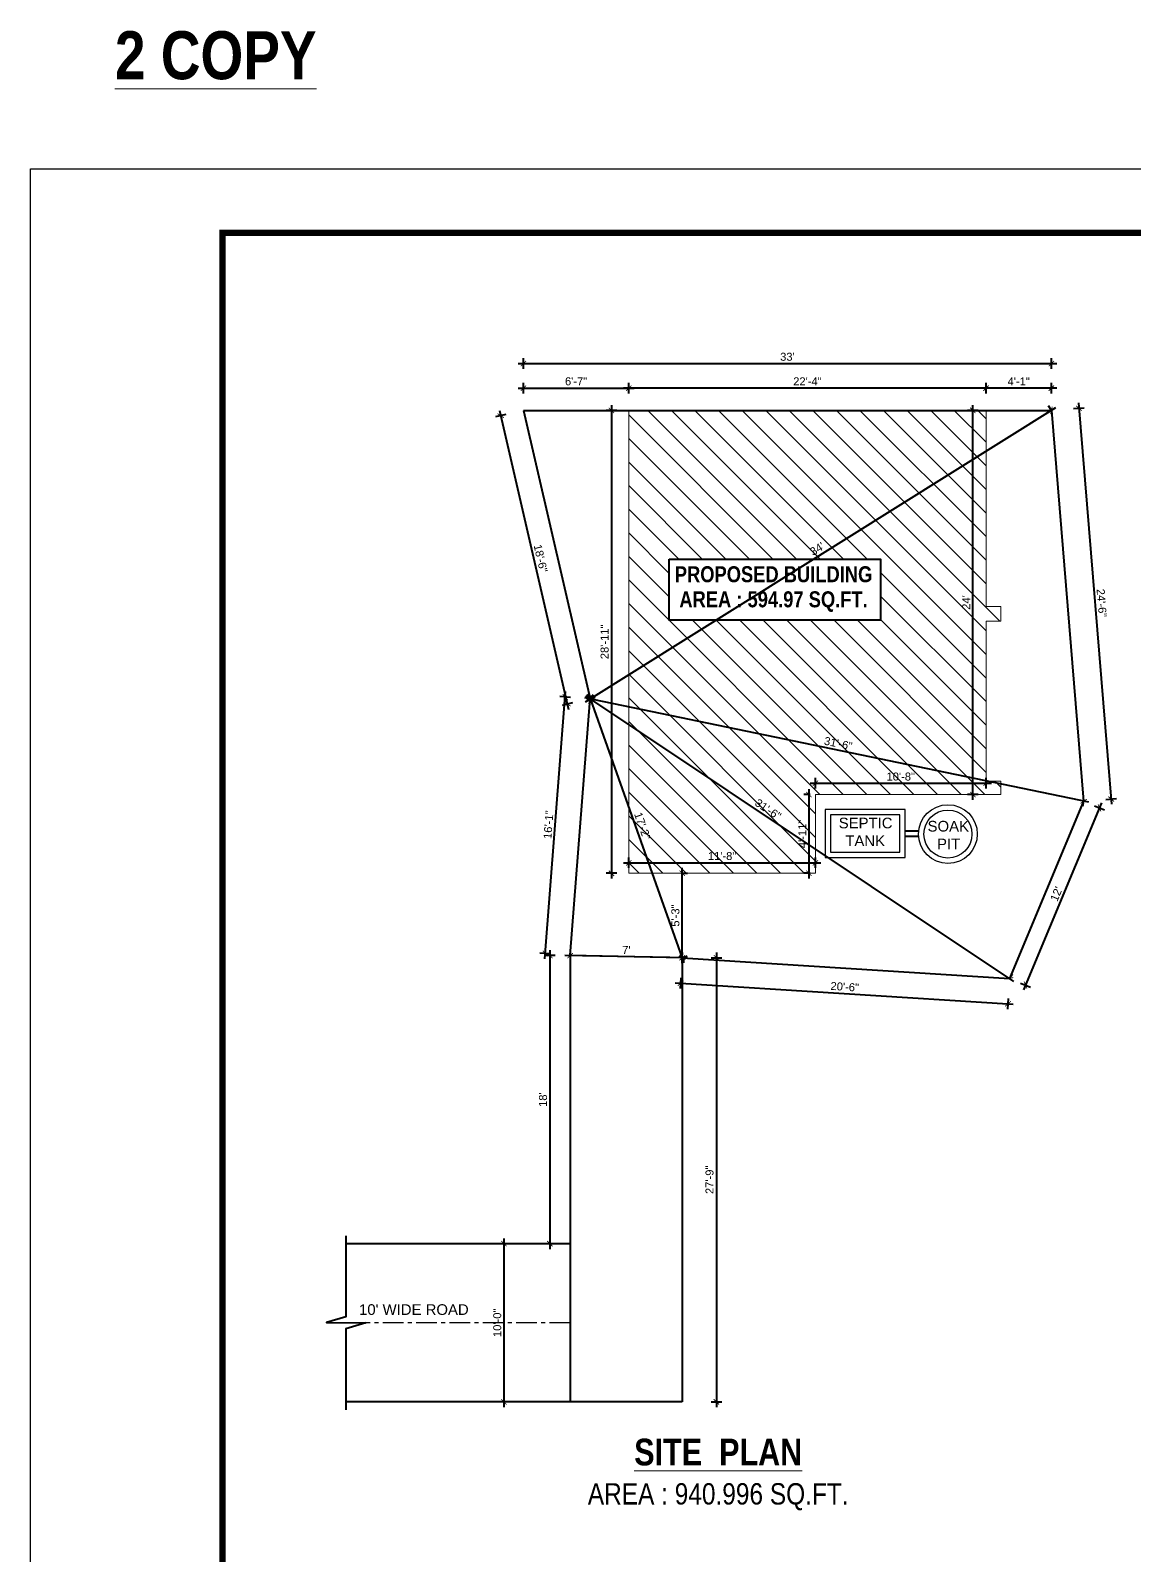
# Model space of a CAD drawing. Header units: inches. Extents: x 85856 to 287200, y -126184 to 75211.
# Drawn here: x 165598 to 166426, y -24094 to -22951 of the extents above; entities that cross this region are included whole.
import ezdxf

# ---------------------------------------------------------------- set-up
doc = ezdxf.new("R2010")
doc.units = ezdxf.units.IN
doc.header["$LTSCALE"] = 0.5
doc.header["$MEASUREMENT"] = 0
doc.header["$PDMODE"] = 66
doc.linetypes.add('CENTER', pattern=[2, 1.25, -0.25, 0.25, -0.25])
doc.layers.add('A-Hatch', color=7, linetype='Continuous')
doc.layers.add('furniture', color=31, linetype='Continuous')
for name, color, linetype, lineweight in [('DIM 1-100', 4, 'Continuous', 13), ('Text-100.w', 254, 'Continuous', 9), ('TEXTLAYER', 7, 'Continuous', 18), ('Toilet', 7, 'Continuous', 25), ('wall', 1, 'Continuous', 40)]:
    doc.layers.add(name, color=color, linetype=linetype, lineweight=lineweight)
doc.styles.add('arial', font='arial.ttf')
doc.styles.get("Standard").update_dxf_attribs({"font": 'arial.ttf'})
doc.dimstyles.new('1 by 96', dxfattribs={"dimtxt": 6, "dimasz": 4, "dimexe": 4, "dimexo": 4, "dimgap": 2, "dimtad": 1, "dimdec": 0, "dimzin": 0, "dimdsep": 46, "dimlunit": 4, "dimtxsty": 'Standard', "dimblk": 'ARCHTICK', "dimcen": 0, "dimdle": 4, "dimadec": 0, "dimazin": 0, "dimtfac": 1, "dimtdec": 0, "dimtix": 1, "dimtofl": 0, "dimtmove": 1, "dimatfit": 3, "dimldrblk": 'ARCHTICK', "dimfxl": 4, "dimfxlon": 1, "dimtolj": 1, "dimtzin": 0, "dimlwd": -1, "dimlwe": -1, "dimarcsym": 0})

# ---------------------------------------------------------------- blocks, each defined once
blk = doc.blocks.new('_ArchTick')
at = {"color": 0, "linetype": 'ByBlock', "const_width": 0.15}
blk.add_lwpolyline([(-0.5, -0.5), (0.5, 0.5)], dxfattribs=at)
blk = doc.blocks.new('*D337')
at = {"layer": 'Defpoints', "color": 0, "transparency": 16777216}
for p in [(166002.8, -23644.5), (165987.5, -23860.5), (166002.8, -23860.5)]:
    blk.add_point(p, dxfattribs=at)
at = {"layer": 'wall', "color": 0, "transparency": 16777216}
for p, q in [((165987.5, -23640.5), (165987.5, -23864.5)), ((165991.5, -23644.5), (165983.5, -23644.5)), ((165991.5, -23860.5), (165983.5, -23860.5))]:
    blk.add_line(p, q, dxfattribs=at)
at = {"layer": 'wall', "color": 0, "transparency": 16777216, "xscale": 4, "yscale": 4, "zscale": 4}
for p, rotation in [((165987.5, -23644.5), 90), ((165987.5, -23860.5), 270)]:
    blk.add_blockref('_ArchTick', p, dxfattribs=dict(at, rotation=rotation))
at = {"layer": 'wall', "color": 0, "transparency": 16777216, "insert": (165982.4, -23752.5), "char_height": 6, "attachment_point": 5, "rotation": 90}
blk.add_mtext("\\A1;18'", dxfattribs=at)
blk = doc.blocks.new('*D338')
at = {"layer": 'Defpoints', "color": 0, "transparency": 16777216}
for p in [(166086.8, -23646.1), (166086.8, -23979.1), (166112.4, -23979.1)]:
    blk.add_point(p, dxfattribs=at)
at = {"layer": 'wall', "color": 0, "transparency": 16777216}
for p, q in [((166112.4, -23642.1), (166112.4, -23983.1)), ((166108.4, -23646.1), (166116.4, -23646.1)), ((166108.4, -23979.1), (166116.4, -23979.1))]:
    blk.add_line(p, q, dxfattribs=at)
at = {"layer": 'wall', "color": 0, "transparency": 16777216, "xscale": 4, "yscale": 4, "zscale": 4}
for p, rotation in [((166112.4, -23646.1), 90), ((166112.4, -23979.1), 270)]:
    blk.add_blockref('_ArchTick', p, dxfattribs=dict(at, rotation=rotation))
at = {"layer": 'wall', "color": 0, "transparency": 16777216, "insert": (166107.3, -23812.6), "char_height": 6, "attachment_point": 5, "rotation": 90}
blk.add_mtext('\\A1;27\'-9"', dxfattribs=at)
blk = doc.blocks.new('*D339')
at = {"layer": 'Defpoints', "color": 0, "transparency": 16777216}
for p in [(166002.8, -23860.5), (165953.1, -23979.1), (166002.8, -23979.1)]:
    blk.add_point(p, dxfattribs=at)
at = {"layer": 'wall', "color": 0, "transparency": 16777216}
for p, q in [((165957.1, -23860.5), (165949.1, -23860.5)), ((165953.1, -23856.5), (165953.1, -23983.1)), ((165957.1, -23979.1), (165949.1, -23979.1))]:
    blk.add_line(p, q, dxfattribs=at)
at = {"layer": 'wall', "color": 0, "transparency": 16777216, "xscale": 4, "yscale": 4, "zscale": 4}
for p, rotation in [((165953.1, -23860.5), 90), ((165953.1, -23979.1), 270)]:
    blk.add_blockref('_ArchTick', p, dxfattribs=dict(at, rotation=rotation))
at = {"layer": 'wall', "color": 0, "transparency": 16777216, "insert": (165948.1, -23919.8), "char_height": 6, "attachment_point": 5, "rotation": 90}
blk.add_mtext('\\A1;10\'-0"', dxfattribs=at)
blk = doc.blocks.new('*D340')
at = {"layer": 'Defpoints', "color": 0, "transparency": 16777216}
for p in [(166363.7, -23200.7), (165967.7, -23235.8), (166363.7, -23235.8)]:
    blk.add_point(p, dxfattribs=at)
at = {"layer": 'wall', "color": 0, "transparency": 16777216}
for p, q in [((165967.7, -23204.7), (165967.7, -23196.7)), ((166363.7, -23204.7), (166363.7, -23196.7)), ((165963.7, -23200.7), (166367.7, -23200.7))]:
    blk.add_line(p, q, dxfattribs=at)
at = {"layer": 'wall', "color": 0, "transparency": 16777216, "xscale": 4, "yscale": 4, "zscale": 4, "rotation": 180}
blk.add_blockref('_ArchTick', (165967.7, -23200.7), dxfattribs=at)
at = {"layer": 'wall', "color": 0, "transparency": 16777216, "xscale": 4, "yscale": 4, "zscale": 4}
blk.add_blockref('_ArchTick', (166363.7, -23200.7), dxfattribs=at)
at = {"layer": 'wall', "color": 0, "transparency": 16777216, "insert": (166165.7, -23195.6), "char_height": 6, "attachment_point": 5}
blk.add_mtext("\\A1;33'", dxfattribs=at)
blk = doc.blocks.new('*D341')
at = {"layer": 'Defpoints', "color": 0, "transparency": 16777216}
for p in [(166046.7, -23219.1), (165967.7, -23235.8), (166046.7, -23235.8)]:
    blk.add_point(p, dxfattribs=at)
at = {"layer": 'wall', "color": 0, "transparency": 16777216}
for p, q in [((165963.7, -23219.1), (166050.7, -23219.1)), ((165967.7, -23223.1), (165967.7, -23215.1)), ((166046.7, -23223.1), (166046.7, -23215.1))]:
    blk.add_line(p, q, dxfattribs=at)
at = {"layer": 'wall', "color": 0, "transparency": 16777216, "xscale": 4, "yscale": 4, "zscale": 4, "rotation": 180}
blk.add_blockref('_ArchTick', (165967.7, -23219.1), dxfattribs=at)
at = {"layer": 'wall', "color": 0, "transparency": 16777216, "xscale": 4, "yscale": 4, "zscale": 4}
blk.add_blockref('_ArchTick', (166046.7, -23219.1), dxfattribs=at)
at = {"layer": 'wall', "color": 0, "transparency": 16777216, "insert": (166007.2, -23214), "char_height": 6, "attachment_point": 5}
blk.add_mtext('\\A1;6\'-7"', dxfattribs=at)
blk = doc.blocks.new('*D342')
at = {"layer": 'Defpoints', "color": 0, "transparency": 16777216}
for p in [(166046.7, -23219.1), (166046.7, -23235.8), (166314.7, -23235.8)]:
    blk.add_point(p, dxfattribs=at)
at = {"layer": 'wall', "color": 0, "transparency": 16777216}
for p, q in [((166318.7, -23219.1), (166042.7, -23219.1)), ((166046.7, -23223.1), (166046.7, -23215.1)), ((166314.7, -23223.1), (166314.7, -23215.1))]:
    blk.add_line(p, q, dxfattribs=at)
at = {"layer": 'wall', "color": 0, "transparency": 16777216, "xscale": 4, "yscale": 4, "zscale": 4, "rotation": 180}
blk.add_blockref('_ArchTick', (166046.7, -23219.1), dxfattribs=at)
at = {"layer": 'wall', "color": 0, "transparency": 16777216, "xscale": 4, "yscale": 4, "zscale": 4}
blk.add_blockref('_ArchTick', (166314.7, -23219.1), dxfattribs=at)
at = {"layer": 'wall', "color": 0, "transparency": 16777216, "insert": (166180.7, -23214), "char_height": 6, "attachment_point": 5}
blk.add_mtext('\\A1;22\'-4"', dxfattribs=at)
blk = doc.blocks.new('*D248')
at = {"layer": 'Defpoints', "color": 0, "transparency": 16777216}
for p in [(166314.7, -23219.1), (166314.7, -23235.8), (166363.7, -23235.8)]:
    blk.add_point(p, dxfattribs=at)
at = {"layer": 'wall', "color": 0, "transparency": 16777216}
for p, q in [((166367.7, -23219.1), (166310.7, -23219.1)), ((166314.7, -23223.1), (166314.7, -23215.1)), ((166363.7, -23223.1), (166363.7, -23215.1))]:
    blk.add_line(p, q, dxfattribs=at)
at = {"layer": 'wall', "color": 0, "transparency": 16777216, "xscale": 4, "yscale": 4, "zscale": 4, "rotation": 180}
blk.add_blockref('_ArchTick', (166314.7, -23219.1), dxfattribs=at)
at = {"layer": 'wall', "color": 0, "transparency": 16777216, "xscale": 4, "yscale": 4, "zscale": 4}
blk.add_blockref('_ArchTick', (166363.7, -23219.1), dxfattribs=at)
at = {"layer": 'wall', "color": 0, "transparency": 16777216, "insert": (166339.2, -23214), "char_height": 6, "attachment_point": 5}
blk.add_mtext('\\A1;4\'-1"', dxfattribs=at)
blk = doc.blocks.new('*D343')
at = {"layer": 'Defpoints', "color": 0, "transparency": 16777216}
for p in [(165967.7, -23235.8), (166000.7, -23456), (166017.7, -23452.1)]:
    blk.add_point(p, dxfattribs=at)
at = {"layer": 'wall', "color": 0, "transparency": 16777216}
for p, q in [((165954.5, -23238.8), (165946.7, -23240.6)), ((165949.7, -23235.8), (166001.6, -23459.9)), ((166004.6, -23455.1), (165996.8, -23456.9))]:
    blk.add_line(p, q, dxfattribs=at)
at = {"layer": 'wall', "color": 0, "transparency": 16777216, "xscale": 4, "yscale": 4, "zscale": 4}
for p, rotation in [((165950.6, -23239.7), 103.0281635449654), ((166000.7, -23456), 283.0281635449654)]:
    blk.add_blockref('_ArchTick', p, dxfattribs=dict(at, rotation=rotation))
at = {"layer": 'wall', "color": 0, "transparency": 16777216, "insert": (165980.6, -23346.7), "char_height": 6, "attachment_point": 5, "rotation": 283.0282}
blk.add_mtext('\\A1;18\'-6"', dxfattribs=at)
blk = doc.blocks.new('*D344')
at = {"layer": 'Defpoints', "color": 0, "transparency": 16777216}
for p in [(165999, -23450.6), (166017.7, -23452.1), (166002.8, -23644.5)]:
    blk.add_point(p, dxfattribs=at)
at = {"layer": 'wall', "color": 0, "transparency": 16777216}
for p, q in [((165983.8, -23647), (165999.3, -23446.6)), ((166003, -23450.9), (165995, -23450.3)), ((165988.1, -23643.3), (165980.1, -23642.7))]:
    blk.add_line(p, q, dxfattribs=at)
at = {"layer": 'wall', "color": 0, "transparency": 16777216, "xscale": 4, "yscale": 4, "zscale": 4}
for p, rotation in [((165999, -23450.6), 85.56895652511139), ((165984.1, -23643), 265.5689565251114)]:
    blk.add_blockref('_ArchTick', p, dxfattribs=dict(at, rotation=rotation))
at = {"layer": 'wall', "color": 0, "transparency": 16777216, "insert": (165986.5, -23546.4), "char_height": 6, "attachment_point": 5, "rotation": 85.569}
blk.add_mtext('\\A1;16\'-1"', dxfattribs=at)
blk = doc.blocks.new('*D345')
at = {"layer": 'Defpoints', "color": 0, "transparency": 16777216}
for p in [(166002.8, -23644.5), (166002.8, -23644.5), (166086.8, -23646.1)]:
    blk.add_point(p, dxfattribs=at)
at = {"layer": 'wall', "color": 0, "transparency": 16777216}
for p, q in [((166002.8, -23644.5), (166002.9, -23640.5)), ((166086.8, -23646.1), (166086.9, -23642.1)), ((166090.8, -23646.2), (165998.8, -23644.4))]:
    blk.add_line(p, q, dxfattribs=at)
at = {"layer": 'wall', "color": 0, "transparency": 16777216, "xscale": 4, "yscale": 4, "zscale": 4}
for p, rotation in [((166002.8, -23644.5), 178.8734594337901), ((166086.8, -23646.1), 358.8734594337901)]:
    blk.add_blockref('_ArchTick', p, dxfattribs=dict(at, rotation=rotation))
at = {"layer": 'wall', "color": 0, "transparency": 16777216, "insert": (166044.9, -23640.3), "char_height": 6, "attachment_point": 5, "rotation": 358.8735}
blk.add_mtext("\\A1;7'", dxfattribs=at)
blk = doc.blocks.new('*D346')
at = {"layer": 'Defpoints', "color": 0, "transparency": 16777216}
for p in [(166046.7, -23235.8), (166033.7, -23582.8), (166046.7, -23582.8)]:
    blk.add_point(p, dxfattribs=at)
at = {"layer": 'wall', "color": 0, "transparency": 16777216}
for p, q in [((166033.7, -23231.8), (166033.7, -23586.8)), ((166037.7, -23235.8), (166029.7, -23235.8)), ((166037.7, -23582.8), (166029.7, -23582.8))]:
    blk.add_line(p, q, dxfattribs=at)
at = {"layer": 'wall', "color": 0, "transparency": 16777216, "xscale": 4, "yscale": 4, "zscale": 4}
for p, rotation in [((166033.7, -23235.8), 90), ((166033.7, -23582.8), 270)]:
    blk.add_blockref('_ArchTick', p, dxfattribs=dict(at, rotation=rotation))
at = {"layer": 'wall', "color": 0, "transparency": 16777216, "insert": (166028.6, -23409.3), "char_height": 6, "attachment_point": 5, "rotation": 90}
blk.add_mtext('\\A1;28\'-11"', dxfattribs=at)
blk = doc.blocks.new('*D347')
at = {"layer": 'Defpoints', "color": 0, "transparency": 16777216}
for p in [(166046.7, -23582.8), (166186.7, -23575), (166186.7, -23582.8)]:
    blk.add_point(p, dxfattribs=at)
at = {"layer": 'wall', "color": 0, "transparency": 16777216}
for p, q in [((166046.7, -23578.8), (166046.7, -23571)), ((166186.7, -23578.8), (166186.7, -23571)), ((166042.7, -23575), (166190.7, -23575))]:
    blk.add_line(p, q, dxfattribs=at)
at = {"layer": 'wall', "color": 0, "transparency": 16777216, "xscale": 4, "yscale": 4, "zscale": 4, "rotation": 180}
blk.add_blockref('_ArchTick', (166046.7, -23575), dxfattribs=at)
at = {"layer": 'wall', "color": 0, "transparency": 16777216, "xscale": 4, "yscale": 4, "zscale": 4}
blk.add_blockref('_ArchTick', (166186.7, -23575), dxfattribs=at)
at = {"layer": 'wall', "color": 0, "transparency": 16777216, "insert": (166116.7, -23569.9), "char_height": 6, "attachment_point": 5}
blk.add_mtext('\\A1;11\'-8"', dxfattribs=at)
blk = doc.blocks.new('*D348')
at = {"layer": 'Defpoints', "color": 0, "transparency": 16777216}
for p in [(166181.9, -23523.8), (166186.7, -23523.8), (166186.7, -23582.8)]:
    blk.add_point(p, dxfattribs=at)
at = {"layer": 'wall', "color": 0, "transparency": 16777216}
for p, q in [((166182.7, -23523.8), (166177.9, -23523.8)), ((166181.9, -23586.8), (166181.9, -23519.8)), ((166182.7, -23582.8), (166177.9, -23582.8))]:
    blk.add_line(p, q, dxfattribs=at)
at = {"layer": 'wall', "color": 0, "transparency": 16777216, "xscale": 4, "yscale": 4, "zscale": 4}
for p, rotation in [((166181.9, -23523.8), 90), ((166181.9, -23582.8), 270)]:
    blk.add_blockref('_ArchTick', p, dxfattribs=dict(at, rotation=rotation))
at = {"layer": 'wall', "color": 0, "transparency": 16777216, "insert": (166176.9, -23553.3), "char_height": 6, "attachment_point": 5, "rotation": 90}
blk.add_mtext('\\A1;4\'-11"', dxfattribs=at)
blk = doc.blocks.new('*D349')
at = {"layer": 'Defpoints', "color": 0, "transparency": 16777216}
for p in [(166363.7, -23235.8), (166387.9, -23528.8), (166408.5, -23527.1)]:
    blk.add_point(p, dxfattribs=at)
at = {"layer": 'wall', "color": 0, "transparency": 16777216}
for p, q in [((166384, -23230.1), (166408.8, -23531.1)), ((166380.3, -23234.4), (166388.3, -23233.8)), ((166404.5, -23527.4), (166412.5, -23526.8))]:
    blk.add_line(p, q, dxfattribs=at)
at = {"layer": 'wall', "color": 0, "transparency": 16777216, "xscale": 4, "yscale": 4, "zscale": 4}
for p, rotation in [((166384.3, -23234.1), 94.71726669515296), ((166408.5, -23527.1), 274.7172666951529)]:
    blk.add_blockref('_ArchTick', p, dxfattribs=dict(at, rotation=rotation))
at = {"layer": 'wall', "color": 0, "transparency": 16777216, "insert": (166401.4, -23380.2), "char_height": 6, "attachment_point": 5, "rotation": 274.7173}
blk.add_mtext('\\A1;24\'-6"', dxfattribs=at)
blk = doc.blocks.new('*D350')
at = {"layer": 'Defpoints', "color": 0, "transparency": 16777216}
for p in [(166387.9, -23528.8), (166332.3, -23661.6), (166344.3, -23666.6)]:
    blk.add_point(p, dxfattribs=at)
at = {"layer": 'wall', "color": 0, "transparency": 16777216}
for p, q in [((166401.4, -23530.1), (166342.7, -23670.3)), ((166396.1, -23532.2), (166403.5, -23535.3)), ((166340.6, -23665.1), (166348, -23668.2))]:
    blk.add_line(p, q, dxfattribs=at)
at = {"layer": 'wall', "color": 0, "transparency": 16777216, "xscale": 4, "yscale": 4, "zscale": 4}
for p, rotation in [((166399.8, -23533.8), 67.30937215099948), ((166344.3, -23666.6), 247.3093721509995)]:
    blk.add_blockref('_ArchTick', p, dxfattribs=dict(at, rotation=rotation))
at = {"layer": 'wall', "color": 0, "transparency": 16777216, "insert": (166367.4, -23598.3), "char_height": 6, "attachment_point": 5, "rotation": 67.3094}
blk.add_mtext("\\A1;12'", dxfattribs=at)
blk = doc.blocks.new('*D351')
at = {"layer": 'Defpoints', "color": 0, "transparency": 16777216}
for p in [(166086.8, -23646.1), (166332.3, -23661.6), (166331.1, -23680.7)]:
    blk.add_point(p, dxfattribs=at)
at = {"layer": 'wall', "color": 0, "transparency": 16777216}
for p, q in [((166081.6, -23664.9), (166335.1, -23680.9)), ((166085.8, -23661.2), (166085.3, -23669.2)), ((166331.4, -23676.7), (166330.9, -23684.7))]:
    blk.add_line(p, q, dxfattribs=at)
at = {"layer": 'wall', "color": 0, "transparency": 16777216, "xscale": 4, "yscale": 4, "zscale": 4}
for p, rotation in [((166085.6, -23665.2), 176.3878590050763), ((166331.1, -23680.7), 356.3878590050763)]:
    blk.add_blockref('_ArchTick', p, dxfattribs=dict(at, rotation=rotation))
at = {"layer": 'wall', "color": 0, "transparency": 16777216, "insert": (166208.7, -23667.9), "char_height": 6, "attachment_point": 5, "rotation": 356.3879}
blk.add_mtext('\\A1;20\'-6"', dxfattribs=at)
blk = doc.blocks.new('*D352')
at = {"layer": 'Defpoints', "color": 0, "transparency": 16777216}
for p in [(166304.8, -23235.8), (166314.7, -23235.8), (166314.7, -23523.8)]:
    blk.add_point(p, dxfattribs=at)
at = {"layer": 'wall', "color": 0, "transparency": 16777216}
for p, q in [((166304.8, -23527.8), (166304.8, -23231.8)), ((166308.8, -23235.8), (166300.8, -23235.8)), ((166308.8, -23523.8), (166300.8, -23523.8))]:
    blk.add_line(p, q, dxfattribs=at)
at = {"layer": 'wall', "color": 0, "transparency": 16777216, "xscale": 4, "yscale": 4, "zscale": 4}
for p, rotation in [((166304.8, -23235.8), 90), ((166304.8, -23523.8), 270)]:
    blk.add_blockref('_ArchTick', p, dxfattribs=dict(at, rotation=rotation))
at = {"layer": 'wall', "color": 0, "transparency": 16777216, "insert": (166299.8, -23379.8), "char_height": 6, "attachment_point": 5, "rotation": 90}
blk.add_mtext("\\A1;24'", dxfattribs=at)
blk = doc.blocks.new('*D353')
at = {"layer": 'Defpoints', "color": 0, "transparency": 16777216}
for p in [(166314.7, -23515.3), (166186.7, -23523.8), (166314.7, -23523.8)]:
    blk.add_point(p, dxfattribs=at)
at = {"layer": 'wall', "color": 0, "transparency": 16777216}
for p, q in [((166182.7, -23515.3), (166318.7, -23515.3)), ((166186.7, -23519.3), (166186.7, -23511.3)), ((166314.7, -23519.3), (166314.7, -23511.3))]:
    blk.add_line(p, q, dxfattribs=at)
at = {"layer": 'wall', "color": 0, "transparency": 16777216, "xscale": 4, "yscale": 4, "zscale": 4, "rotation": 180}
blk.add_blockref('_ArchTick', (166186.7, -23515.3), dxfattribs=at)
at = {"layer": 'wall', "color": 0, "transparency": 16777216, "xscale": 4, "yscale": 4, "zscale": 4}
blk.add_blockref('_ArchTick', (166314.7, -23515.3), dxfattribs=at)
at = {"layer": 'wall', "color": 0, "transparency": 16777216, "insert": (166250.7, -23510.3), "char_height": 6, "attachment_point": 5}
blk.add_mtext('\\A1;10\'-8"', dxfattribs=at)
blk = doc.blocks.new('*D354')
at = {"layer": 'Defpoints', "color": 0, "transparency": 16777216}
for p in [(166086.8, -23582.8), (166086.8, -23582.8), (166086.8, -23646.1)]:
    blk.add_point(p, dxfattribs=at)
at = {"layer": 'wall', "color": 0, "transparency": 16777216}
for p, q in [((166086.8, -23650.1), (166086.8, -23578.8)), ((166086.8, -23582.8), (166090.8, -23582.8)), ((166086.8, -23646.1), (166090.8, -23646.1))]:
    blk.add_line(p, q, dxfattribs=at)
at = {"layer": 'wall', "color": 0, "transparency": 16777216, "xscale": 4, "yscale": 4, "zscale": 4}
for p, rotation in [((166086.8, -23582.8), 90), ((166086.8, -23646.1), 270)]:
    blk.add_blockref('_ArchTick', p, dxfattribs=dict(at, rotation=rotation))
at = {"layer": 'wall', "color": 0, "transparency": 16777216, "insert": (166081.7, -23614.5), "char_height": 6, "attachment_point": 5, "rotation": 90}
blk.add_mtext('\\A1;5\'-3"', dxfattribs=at)
blk = doc.blocks.new('*D355')
at = {"layer": 'Defpoints', "color": 0, "transparency": 16777216}
for p in [(166363.7, -23235.8), (166363.7, -23235.8), (166017.7, -23452.1)]:
    blk.add_point(p, dxfattribs=at)
at = {"layer": 'wall', "color": 0, "transparency": 16777216}
for p, q in [((166014.3, -23454.2), (166367.1, -23233.7)), ((166363.7, -23235.8), (166361.6, -23232.4)), ((166017.7, -23452.1), (166015.6, -23448.7))]:
    blk.add_line(p, q, dxfattribs=at)
at = {"layer": 'wall', "color": 0, "transparency": 16777216, "xscale": 4, "yscale": 4, "zscale": 4}
for p, rotation in [((166363.7, -23235.8), 32.01300345591713), ((166017.7, -23452.1), 212.0130034559171)]:
    blk.add_blockref('_ArchTick', p, dxfattribs=dict(at, rotation=rotation))
at = {"layer": 'wall', "color": 0, "transparency": 16777216, "insert": (166188, -23339.6), "char_height": 6, "attachment_point": 5, "rotation": 32.013}
blk.add_mtext("\\A1;34'", dxfattribs=at)
blk = doc.blocks.new('*D356')
at = {"layer": 'Defpoints', "color": 0, "transparency": 16777216}
for p in [(166017.7, -23452.1), (166017.7, -23452.1), (166387.9, -23528.8)]:
    blk.add_point(p, dxfattribs=at)
at = {"layer": 'wall', "color": 0, "transparency": 16777216}
for p, q in [((166391.8, -23529.6), (166013.8, -23451.3)), ((166017.7, -23452.1), (166016.9, -23456)), ((166387.9, -23528.8), (166387, -23532.7))]:
    blk.add_line(p, q, dxfattribs=at)
at = {"layer": 'wall', "color": 0, "transparency": 16777216, "xscale": 4, "yscale": 4, "zscale": 4}
for p, rotation in [((166017.7, -23452.1), 168.2899475786103), ((166387.9, -23528.8), 348.2899475786103)]:
    blk.add_blockref('_ArchTick', p, dxfattribs=dict(at, rotation=rotation))
at = {"layer": 'wall', "color": 0, "transparency": 16777216, "insert": (166203.8, -23485.5), "char_height": 6, "attachment_point": 5, "rotation": 348.2899}
blk.add_mtext('\\A1;31\'-6"', dxfattribs=at)
blk = doc.blocks.new('*D357')
at = {"layer": 'Defpoints', "color": 0, "transparency": 16777216}
for p in [(166017.7, -23452.1), (166017.7, -23452.1), (166332.3, -23661.6)]:
    blk.add_point(p, dxfattribs=at)
at = {"layer": 'wall', "color": 0, "transparency": 16777216}
for p, q in [((166017.7, -23452.1), (166019.9, -23448.7)), ((166335.6, -23663.9), (166014.4, -23449.8)), ((166332.3, -23661.6), (166334.5, -23658.3))]:
    blk.add_line(p, q, dxfattribs=at)
at = {"layer": 'wall', "color": 0, "transparency": 16777216, "xscale": 4, "yscale": 4, "zscale": 4}
for p, rotation in [((166017.7, -23452.1), 146.3287967233866), ((166332.3, -23661.6), 326.3287967233866)]:
    blk.add_blockref('_ArchTick', p, dxfattribs=dict(at, rotation=rotation))
at = {"layer": 'wall', "color": 0, "transparency": 16777216, "insert": (166151.2, -23534.9), "char_height": 6, "attachment_point": 5, "rotation": 326.3288}
blk.add_mtext('\\A1;31\'-6"', dxfattribs=at)
blk = doc.blocks.new('*D358')
at = {"layer": 'Defpoints', "color": 0, "transparency": 16777216}
for p in [(166017.7, -23452.1), (166086.8, -23646.1), (166086.8, -23646.1)]:
    blk.add_point(p, dxfattribs=at)
at = {"layer": 'wall', "color": 0, "transparency": 16777216}
for p, q in [((166016.4, -23448.3), (166088.1, -23649.9)), ((166017.7, -23452.1), (166021.5, -23450.7)), ((166086.8, -23646.1), (166090.6, -23644.8))]:
    blk.add_line(p, q, dxfattribs=at)
at = {"layer": 'wall', "color": 0, "transparency": 16777216, "xscale": 4, "yscale": 4, "zscale": 4}
for p, rotation in [((166017.7, -23452.1), 109.5910570475954), ((166086.8, -23646.1), 289.5910570475954)]:
    blk.add_blockref('_ArchTick', p, dxfattribs=dict(at, rotation=rotation))
at = {"layer": 'wall', "color": 0, "transparency": 16777216, "insert": (166057, -23547.4), "char_height": 6, "attachment_point": 5, "rotation": 289.5911}
blk.add_mtext('\\A1;17\'-2"', dxfattribs=at)

msp = doc.modelspace()

# ---------------------------------------------------------------- hatches: boundary and pattern name
at = {"layer": 'A-Hatch'}
h = msp.add_hatch(dxfattribs=at)
h.set_pattern_fill('ANSI31', color=256, scale=100, angle=-90)
h.set_pattern_definition([(315, (9327.011, -1806.687), (8.8388348, 8.8388348), [])])
h.paths.add_polyline_path([(166314.7, -23393.8), (166325.7, -23393.8), (166325.7, -23382.8), (166314.7, -23382.8), (166314.7, -23235.8), (166046.7, -23235.8), (166046.7, -23582.8), (166186.7, -23582.8), (166186.7, -23523.8), (166314.7, -23523.8), (166325.7, -23523.8), (166325.7, -23513.8), (166314.7, -23513.8)])
h.paths.add_polyline_path([(166235.5, -23393.1), (166077.1, -23393.1), (166077.1, -23347.3), (166235.5, -23347.3)], flags=16)
h.paths.add_polyline_path([(166104.2, -23576.2), (166128.6, -23576.2), (166128.6, -23563.8), (166104.2, -23563.8)], flags=24)
h.paths.add_polyline_path([(166183.2, -23565.3), (166183.2, -23541), (166170.8, -23541), (166170.8, -23565.3)], flags=24)
h.paths.add_polyline_path([(166306.1, -23386.7), (166306.1, -23372.7), (166293.7, -23372.7), (166293.7, -23386.7)], flags=24)
h.paths.add_polyline_path([(166238.2, -23516.5), (166262.6, -23516.5), (166262.6, -23504.1), (166238.2, -23504.1)], flags=24)
h.paths.add_polyline_path([(166185.4, -23348.6), (166197.2, -23341.2), (166190.7, -23330.7), (166178.9, -23338.1)], flags=24)
h.paths.add_polyline_path([(166190.7, -23489.1), (166214.5, -23494), (166217, -23481.9), (166193.2, -23477)], flags=24)
h.paths.add_polyline_path([(166137.6, -23533.3), (166157.9, -23546.8), (166164.8, -23536.6), (166144.5, -23523.1)], flags=24)
h.paths.add_polyline_path([(166046.9, -23537.8), (166055.1, -23560.8), (166066.7, -23556.6), (166058.5, -23533.7)], flags=24)
h.paths.add_polyline_path([(166082.1, -23390), (166229.5, -23390), (166229.5, -23364.9), (166082.1, -23364.9)], flags=8)
h.paths.add_polyline_path([(166078.2, -23371.2), (166232.3, -23371.2), (166232.3, -23346.1), (166078.2, -23346.1)], flags=24)

# ---------------------------------------------------------------- linework, layer by layer
msp.add_lwpolyline([(165598, -25299.7), (165598, -23054.7), (168772.8, -23054.7), (168772.8, -25299.7)], close=True)
at = {"const_width": 4.8}
msp.add_lwpolyline([(168724.8, -25251.7), (168724.8, -23102.7), (165742, -23102.7), (165742, -25251.7)], close=True, dxfattribs=at)
at = {"layer": 'DIM 1-100'}
for p, q in [((166314.7, -23382.8), (166325.7, -23382.8)), ((166325.7, -23382.8), (166325.7, -23393.8)), ((166325.7, -23393.8), (166314.7, -23393.8)), ((166314.7, -23513.8), (166325.7, -23513.8)), ((166325.7, -23513.8), (166325.7, -23523.8)), ((166325.7, -23523.8), (166314.7, -23523.8))]:
    msp.add_line(p, q, dxfattribs=at)
for points in [[(166314.7, -23382.8), (166314.7, -23235.8), (166046.7, -23235.8), (166046.7, -23582.8), (166186.7, -23582.8), (166186.7, -23523.8), (166314.7, -23523.8)], [(166314.7, -23513.8), (166314.7, -23393.8)]]:
    msp.add_lwpolyline(points, dxfattribs=at)
at = {"layer": 'furniture', "ltscale": 7}
for points in [[(166194.1, -23535), (166194.1, -23571), (166254.1, -23571), (166254.1, -23535)], [(166198.1, -23539), (166198.1, -23567), (166250.1, -23567), (166250.1, -23539)]]:
    msp.add_lwpolyline(points, close=True, dxfattribs=at)
for radius in [22, 18]:
    msp.add_circle((166286.1, -23553.4), radius, dxfattribs=at)
at = {"layer": 'Toilet', "linetype": 'CENTER', "ltscale": 25}
msp.add_line((166002.8, -23919.8), (165834.7, -23919.8), dxfattribs=at)
at = {"layer": 'wall'}
for p, q in [((165967.7, -23235.8), (166363.7, -23235.8)), ((165967.7, -23235.8), (166017.7, -23452.1)), ((166363.7, -23235.8), (166387.9, -23528.8)), ((166002.8, -23644.5), (166017.7, -23452.1)), ((166387.9, -23528.8), (166332.3, -23661.6)), ((166254.1, -23551), (166264.2, -23551)), ((166254.1, -23555), (166264.1, -23555)), ((166086.8, -23646.1), (166002.8, -23644.5)), ((166002.8, -23644.5), (166002.8, -23979.1)), ((166086.8, -23646.1), (166332.3, -23661.6)), ((166086.8, -23646.1), (166086.8, -23979.1)), ((166002.8, -23860.5), (165834.5, -23860.5)), ((166002.8, -23860.5), (166002.8, -23979.1)), ((166086.8, -23979.1), (165834.5, -23979.1))]:
    msp.add_line(p, q, dxfattribs=at)
msp.add_lwpolyline([(166077.1, -23347.3), (166235.5, -23347.3), (166235.5, -23393.1), (166077.1, -23393.1)], close=True, dxfattribs=at)
msp.add_lwpolyline([(165834.5, -23854.5), (165834.5, -23915.4), (165820.1, -23919.7), (165849.4, -23919.9), (165834.5, -23924.3), (165834.5, -23985.1)], dxfattribs=at)

# ---------------------------------------------------------------- texts
at = {"layer": 'Text-100.w', "attachment_point": 2, "style": 'arial'}
for s, insert, char_height, width in [('\\A1;{\\fArial Narrow|b1|i0|c0|p34;\\L 2 COPY}', (165731.2, -22951.5), 36, 569.102), ('\\A1;{\\fArial Narrow|b1|i0|c0|p34;PROPOSED BUILDING}', (166155.3, -23352.6), 12, 159.412), ('\\A1;{\\fArial Narrow|b1|i0|c0|p34;AREA : 594.97 SQ.FT.}', (166155.3, -23371.4), 12, 159.412), ('\\A1;{\\fArial Narrow|b1|i0|c0|p34;\\LSITE  PLAN\\P\\fArial Narrow|b0|i0|c0|p34;\\H0.8x;\\lAREA : 940.996 SQ.FT.\\H1.02306x; }', (166113.8, -24006.7), 20, 286.682)]:
    msp.add_mtext(s, dxfattribs=dict(at, insert=insert, char_height=char_height, width=width))
at = {"layer": 'TEXTLAYER', "ltscale": 5, "insert": (166199.5, -23541.1), "char_height": 8, "width": 48.786, "attachment_point": 1}
msp.add_mtext('\\pi4.68206;{\\fArial|b0|i0|c0|p34;SEPTIC \\P\\pi9.63158;TANK}', dxfattribs=at)
at = {"layer": 'TEXTLAYER', "ltscale": 5, "char_height": 8, "attachment_point": 1, "rotation": 0.0057}
for s, insert, width in [('\\pi-0.77227;{\\fArial|b0|i0|c0|p34;SOAK \\P\\pi6.34369;PIT}', (166271.6, -23543.5), 28.988), ("{\\fArial|b0|i0|c0|p34;10' WIDE ROAD}", (165844.4, -23905.9), 90.522)]:
    msp.add_mtext(s, dxfattribs=dict(at, insert=insert, width=width))

# ---------------------------------------------------------------- dimensions: what is measured, and where the dimension line sits
at = {"layer": 'wall'}
for base, p1, p2, picture, middle in [((166363.7, -23200.7), (165967.7, -23235.8), (166363.7, -23235.8), '*D340', (166165.7, -23195.6)), ((166046.7, -23219.1), (165967.7, -23235.8), (166046.7, -23235.8), '*D341', (166007.2, -23214)), ((166046.7, -23219.1), (166314.7, -23235.8), (166046.7, -23235.8), '*D342', (166180.7, -23214)), ((166314.7, -23219.1), (166363.7, -23235.8), (166314.7, -23235.8), '*D248', (166339.2, -23214)), ((166314.7, -23515.3), (166186.7, -23523.8), (166314.7, -23523.8), '*D353', (166250.7, -23510.3)), ((166186.7, -23575), (166046.7, -23582.8), (166186.7, -23582.8), '*D347', (166116.7, -23569.9))]:
    dim = msp.add_linear_dim(base=base, p1=p1, p2=p2, dimstyle='1 by 96', dxfattribs=at)
    dim.commit()
    dim.dimension.update_dxf_attribs({"geometry": picture, "text_midpoint": middle})
for base, p1, p2, picture, middle in [((166033.7, -23582.8), (166046.7, -23235.8), (166046.7, -23582.8), '*D346', (166028.6, -23409.3)), ((166304.8, -23235.8), (166314.7, -23523.8), (166314.7, -23235.8), '*D352', (166299.8, -23379.8)), ((166181.9, -23523.8), (166186.7, -23582.8), (166186.7, -23523.8), '*D348', (166176.9, -23553.3)), ((166086.8, -23582.8), (166086.8, -23646.1), (166086.8, -23582.8), '*D354', (166081.7, -23614.5)), ((165987.5, -23860.5), (166002.8, -23644.5), (166002.8, -23860.5), '*D337', (165982.4, -23752.5)), ((166112.4, -23979.1), (166086.8, -23646.1), (166086.8, -23979.1), '*D338', (166107.3, -23812.6))]:
    dim = msp.add_linear_dim(base=base, p1=p1, p2=p2, angle=90, dimstyle='1 by 96', dxfattribs=at)
    dim.commit()
    dim.dimension.update_dxf_attribs({"geometry": picture, "text_midpoint": middle})
for p1, p2, distance, picture, middle in [((166363.7, -23235.8), (166387.9, -23528.8), 20.7, '*D349', (166401.4, -23380.2)), ((165967.7, -23235.8), (166017.7, -23452.1), -17.5, '*D343', (165980.6, -23346.7)), ((166017.7, -23452.1), (166363.7, -23235.8), 0, '*D355', (166188, -23339.6)), ((166002.8, -23644.5), (166017.7, -23452.1), 18.8, '*D344', (165986.5, -23546.4)), ((166017.7, -23452.1), (166086.8, -23646.1), 0, '*D358', (166057, -23547.4)), ((166387.9, -23528.8), (166017.7, -23452.1), 0, '*D356', (166203.8, -23485.5)), ((166387.9, -23528.8), (166332.3, -23661.6), 13, '*D350', (166367.4, -23598.3)), ((166086.8, -23646.1), (166002.8, -23644.5), 0, '*D345', (166044.9, -23640.3)), ((166086.8, -23646.1), (166332.3, -23661.6), -19.1, '*D351', (166208.7, -23667.9))]:
    dim = msp.add_aligned_dim(p1=p1, p2=p2, distance=distance, dimstyle='1 by 96', dxfattribs=at)
    dim.commit()
    dim.dimension.update_dxf_attribs({"geometry": picture, "text_midpoint": middle})
dim = msp.add_linear_dim(base=(166017.7, -23452.1), p1=(166332.3, -23661.6), p2=(166017.7, -23452.1), angle=146.3288, dimstyle='1 by 96', dxfattribs=at)
dim.commit()
dim.dimension.update_dxf_attribs({"geometry": '*D357', "text_midpoint": (166148.4, -23539.1), "dimtype": 161})
dim = msp.add_linear_dim(base=(165953.1, -23979.1), p1=(166002.8, -23860.5), p2=(166002.8, -23979.1), angle=90, text='10\'-0"', dimstyle='1 by 96', dxfattribs=at)
dim.commit()
dim.dimension.update_dxf_attribs({"geometry": '*D339', "text_midpoint": (165948.1, -23919.8)})

doc.saveas('drawing.dxf')
